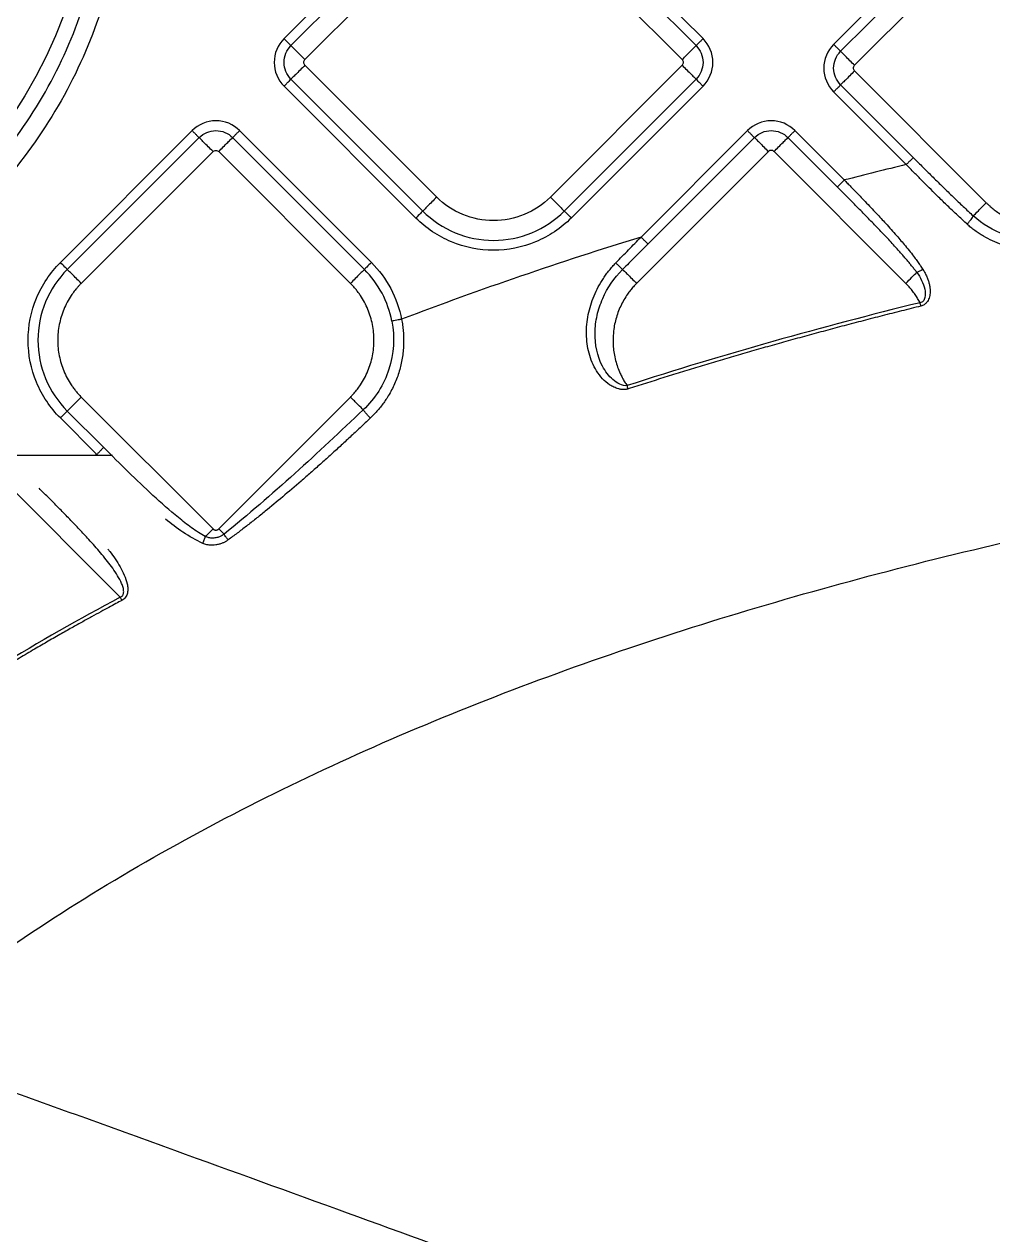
# Model space of a CAD drawing. Extents: x 525 to 613, y 487 to 635.
# Drawn here: x 566.64 to 571.48, y 531.13 to 537.18 of the extents above; entities that cross this region are included whole.
import ezdxf

# ---------------------------------------------------------------- set-up
doc = ezdxf.new("R2010")
doc.units = 0
doc.header["$MEASUREMENT"] = 0
doc.layers.add('1', color=4, linetype='Continuous')
doc.layers.add('STD TEST', color=3, linetype='Continuous')

# ---------------------------------------------------------------- blocks, each defined once
blk = doc.blocks.new('2023 VANGUARD')
at = {"layer": '1', "color": 3, "linetype": 'Continuous', "lineweight": 25}
for p, q in [((-0.3635, -54.9274), (-1.0224, -55.5863)), ((1.0726, -55.5863), (0.4138, -54.9274)), ((-0.3287, -54.9623), (-0.9875, -55.6211)), ((1.0377, -55.6211), (0.3789, -54.9623)), ((2.3844, -54.9559), (1.7256, -55.6148)), ((-0.9178, -55.6909), (-0.259, -55.032)), ((0.3092, -55.032), (0.968, -55.6909)), ((2.4193, -54.9908), (1.7605, -55.6496)), ((1.8302, -55.7194), (2.489, -55.0605)), ((-0.259, -56.378), (-0.9178, -55.7191)), ((0.968, -55.7191), (0.3092, -56.378)), ((1.8302, -55.7476), (2.489, -56.4065)), ((-1.0224, -55.8237), (-0.3635, -56.4826)), ((-0.9875, -55.7889), (-0.3287, -56.4477)), ((0.3789, -56.4477), (1.0377, -55.7889)), ((0.4138, -56.4826), (1.0726, -55.8237)), ((1.7605, -55.8174), (2.1237, -56.1807)), ((1.7256, -55.8522), (2.0889, -56.2155)), ((-1.4819, -56.0458), (-2.1407, -56.7046)), ((-0.5856, -56.7046), (-1.2444, -56.0458)), ((1.2946, -56.0458), (0.7625, -56.5779)), ((1.7789, -56.2926), (1.5321, -56.0458)), ((-1.447, -56.0806), (-2.1059, -56.7395)), ((-0.6205, -56.7395), (-1.2793, -56.0806)), ((1.3295, -56.0806), (0.7974, -56.6127)), ((1.744, -56.3274), (1.4972, -56.0806)), ((-2.0361, -56.8092), (-1.3773, -56.1504)), ((-1.349, -56.1504), (-0.6902, -56.8092)), ((1.3992, -56.1503), (0.7404, -56.8092)), ((2.0863, -56.8092), (1.4275, -56.1503)), ((-2.0361, -57.3773), (-1.3773, -58.0362)), ((-1.349, -58.0362), (-0.6902, -57.3773)), ((-2.1059, -57.4471), (-1.9237, -57.6292)), ((-2.1407, -57.4819), (-1.9586, -57.664)), ((-1.8806, -57.6698), (-2.5622, -57.6698)), ((-1.9586, -57.664), (-1.9696, -57.6698)), ((-1.9528, -57.6698), (-1.9586, -57.664)), ((-1.8412, -58.3777), (-2.4388, -57.78))]:
    blk.add_line(p, q, dxfattribs=at)
for radius in [2.3173, 2.0907]:
    blk.add_circle((-4.3, -54.6708), radius, dxfattribs=at)
for points, knots in [([(-6.7862, -54.6708), (-6.7862, -54.8335), (-6.7702, -54.9962), (-6.7067, -55.3154), (-6.6593, -55.4719), (-6.5347, -55.7726), (-6.4576, -55.9168), (-6.2768, -56.1874), (-6.1731, -56.3138), (-5.943, -56.5439), (-5.8166, -56.6476), (-5.546, -56.8284), (-5.4018, -56.9055), (-5.1011, -57.0301), (-4.9446, -57.0775), (-4.6254, -57.141), (-4.4627, -57.157), (-4.1373, -57.157), (-3.9746, -57.141), (-3.6554, -57.0775), (-3.4989, -57.0301), (-3.1982, -56.9055), (-3.054, -56.8284), (-2.7834, -56.6476), (-2.657, -56.5439), (-2.4269, -56.3138), (-2.3232, -56.1874), (-2.1424, -55.9168), (-2.0653, -55.7726), (-1.9407, -55.4719), (-1.8933, -55.3154), (-1.8298, -54.9962), (-1.8138, -54.8335), (-1.8138, -54.5081), (-1.8298, -54.3454), (-1.8933, -54.0262), (-1.9407, -53.8697), (-2.0653, -53.569), (-2.1424, -53.4248), (-2.3232, -53.1542), (-2.4269, -53.0278), (-2.657, -52.7977), (-2.7834, -52.694), (-3.054, -52.5132), (-3.1982, -52.4361), (-3.4989, -52.3115), (-3.6554, -52.2641), (-3.9746, -52.2006), (-4.1373, -52.1846), (-4.4627, -52.1846), (-4.6254, -52.2006), (-4.9446, -52.2641), (-5.1011, -52.3115), (-5.4018, -52.4361), (-5.546, -52.5132), (-5.8166, -52.694), (-5.943, -52.7977), (-6.1731, -53.0278), (-6.2768, -53.1542), (-6.4576, -53.4248), (-6.5347, -53.569), (-6.6593, -53.8697), (-6.7067, -54.0262), (-6.7702, -54.3454), (-6.7862, -54.5081), (-6.7862, -54.6708)], [0, 0, 0, 0, 0.03125, 0.03125, 0.0625, 0.0625, 0.09375, 0.09375, 0.125, 0.125, 0.15625, 0.15625, 0.1875, 0.1875, 0.21875, 0.21875, 0.25, 0.25, 0.28125, 0.28125, 0.3125, 0.3125, 0.34375, 0.34375, 0.375, 0.375, 0.40625, 0.40625, 0.4375, 0.4375, 0.46875, 0.46875, 0.5, 0.5, 0.53125, 0.53125, 0.5625, 0.5625, 0.59375, 0.59375, 0.625, 0.625, 0.65625, 0.65625, 0.6875, 0.6875, 0.71875, 0.71875, 0.75, 0.75, 0.78125, 0.78125, 0.8125, 0.8125, 0.84375, 0.84375, 0.875, 0.875, 0.90625, 0.90625, 0.9375, 0.9375, 0.96875, 0.96875, 1, 1, 1, 1]), ([(-1.9044, -54.6708), (-1.9044, -54.8276), (-1.9198, -54.9844), (-1.981, -55.2919), (-2.0267, -55.4427), (-2.1467, -55.7324), (-2.221, -55.8714), (-2.3952, -56.1321), (-2.4952, -56.2539), (-2.7169, -56.4756), (-2.8387, -56.5756), (-3.0994, -56.7498), (-3.2384, -56.8241), (-3.5281, -56.9441), (-3.6789, -56.9898), (-3.9864, -57.051), (-4.1432, -57.0664), (-4.4568, -57.0664), (-4.6136, -57.051), (-4.9211, -56.9898), (-5.0719, -56.9441), (-5.3616, -56.8241), (-5.5006, -56.7498), (-5.7613, -56.5756), (-5.8831, -56.4756), (-6.1048, -56.2539), (-6.2048, -56.1321), (-6.379, -55.8714), (-6.4533, -55.7324), (-6.5733, -55.4427), (-6.619, -55.2919), (-6.6802, -54.9844), (-6.6956, -54.8276), (-6.6956, -54.514), (-6.6802, -54.3572), (-6.619, -54.0497), (-6.5733, -53.8989), (-6.4533, -53.6092), (-6.379, -53.4702), (-6.2048, -53.2095), (-6.1048, -53.0877), (-5.8831, -52.866), (-5.7613, -52.766), (-5.5006, -52.5918), (-5.3616, -52.5175), (-5.0719, -52.3975), (-4.9211, -52.3518), (-4.6136, -52.2906), (-4.4568, -52.2752), (-4.1432, -52.2752), (-3.9864, -52.2906), (-3.6789, -52.3518), (-3.5281, -52.3975), (-3.2384, -52.5175), (-3.0994, -52.5918), (-2.8387, -52.766), (-2.7169, -52.866), (-2.4952, -53.0877), (-2.3952, -53.2095), (-2.221, -53.4702), (-2.1467, -53.6092), (-2.0267, -53.8989), (-1.981, -54.0497), (-1.9198, -54.3572), (-1.9044, -54.514), (-1.9044, -54.6708)], [0, 0, 0, 0, 0.03125, 0.03125, 0.0625, 0.0625, 0.09375, 0.09375, 0.125, 0.125, 0.15625, 0.15625, 0.1875, 0.1875, 0.21875, 0.21875, 0.25, 0.25, 0.28125, 0.28125, 0.3125, 0.3125, 0.34375, 0.34375, 0.375, 0.375, 0.40625, 0.40625, 0.4375, 0.4375, 0.46875, 0.46875, 0.5, 0.5, 0.53125, 0.53125, 0.5625, 0.5625, 0.59375, 0.59375, 0.625, 0.625, 0.65625, 0.65625, 0.6875, 0.6875, 0.71875, 0.71875, 0.75, 0.75, 0.78125, 0.78125, 0.8125, 0.8125, 0.84375, 0.84375, 0.875, 0.875, 0.90625, 0.90625, 0.9375, 0.9375, 0.96875, 0.96875, 1, 1, 1, 1]), ([(-1.0224, -55.5863), (-1.0537, -55.6176), (-1.0715, -55.6606), (-1.0716, -55.7493), (-1.0535, -55.7926), (-1.0224, -55.8237)], [0, 0, 0, 0, 0.5, 0.5, 1, 1, 1, 1]), ([(-0.9875, -55.6211), (-0.9881, -55.6205), (-0.9894, -55.6192), (-0.9935, -55.6152), (-0.9963, -55.6124), (-1.0028, -55.6058), (-1.0067, -55.602), (-1.0145, -55.5941), (-1.0186, -55.5901), (-1.0224, -55.5863)], [0, 0, 0, 0, 0.25, 0.25, 0.5, 0.5, 0.75, 0.75, 1, 1, 1, 1]), ([(1.0726, -55.5863), (1.0688, -55.5901), (1.0647, -55.5941), (1.0569, -55.602), (1.0531, -55.6058), (1.0465, -55.6124), (1.0437, -55.6152), (1.0397, -55.6192), (1.0384, -55.6205), (1.0377, -55.6211)], [0, 0, 0, 0, 0.25, 0.25, 0.5, 0.5, 0.75, 0.75, 1, 1, 1, 1]), ([(1.0726, -55.8237), (1.104, -55.7924), (1.1218, -55.7494), (1.1218, -55.6607), (1.1037, -55.6174), (1.0726, -55.5863)], [0, 0, 0, 0, 0.5, 0.5, 1, 1, 1, 1]), ([(-0.9875, -55.7889), (-1.0095, -55.7669), (-1.0223, -55.7363), (-1.0222, -55.6736), (-1.0097, -55.6433), (-0.9875, -55.6211)], [0, 0, 0, 0, 0.5, 0.5, 1, 1, 1, 1]), ([(-0.9178, -55.6909), (-0.9252, -55.6835), (-0.9331, -55.6755), (-0.9486, -55.66), (-0.9562, -55.6524), (-0.9695, -55.6391), (-0.9752, -55.6335), (-0.9835, -55.6251), (-0.9862, -55.6224), (-0.9875, -55.6211)], [0, 0, 0, 0, 0.25, 0.25, 0.5, 0.5, 0.75, 0.75, 1, 1, 1, 1]), ([(0.968, -55.6909), (0.9763, -55.6826), (0.9845, -55.6743), (1.0001, -55.6588), (1.0073, -55.6515), (1.02, -55.6389), (1.0253, -55.6335), (1.0335, -55.6253), (1.0364, -55.6225), (1.0377, -55.6211)], [0, 0, 0, 0, 0.25, 0.25, 0.5, 0.5, 0.75, 0.75, 1, 1, 1, 1]), ([(1.0377, -55.6211), (1.0597, -55.6431), (1.0725, -55.6737), (1.0725, -55.7364), (1.0599, -55.7667), (1.0377, -55.7889)], [0, 0, 0, 0, 0.5, 0.5, 1, 1, 1, 1]), ([(1.7256, -55.6148), (1.6942, -55.6461), (1.6764, -55.6891), (1.6764, -55.7778), (1.6945, -55.8211), (1.7256, -55.8522)], [0, 0, 0, 0, 0.5, 0.5, 1, 1, 1, 1]), ([(1.7605, -55.6496), (1.7598, -55.649), (1.7585, -55.6477), (1.7545, -55.6437), (1.7517, -55.6409), (1.7451, -55.6343), (1.7413, -55.6305), (1.7334, -55.6226), (1.7294, -55.6186), (1.7256, -55.6148)], [0, 0, 0, 0, 0.25, 0.25, 0.5, 0.5, 0.75, 0.75, 1, 1, 1, 1]), ([(1.7605, -55.8174), (1.7385, -55.7954), (1.7257, -55.7648), (1.7257, -55.7021), (1.7383, -55.6718), (1.7605, -55.6496)], [0, 0, 0, 0, 0.5, 0.5, 1, 1, 1, 1]), ([(1.8302, -55.7194), (1.8228, -55.712), (1.8149, -55.7041), (1.7993, -55.6885), (1.7917, -55.6809), (1.7784, -55.6676), (1.7728, -55.662), (1.7645, -55.6536), (1.7618, -55.6509), (1.7605, -55.6496)], [0, 0, 0, 0, 0.25, 0.25, 0.5, 0.5, 0.75, 0.75, 1, 1, 1, 1]), ([(-0.9178, -55.7191), (-0.9215, -55.7154), (-0.9237, -55.7102), (-0.9237, -55.6998), (-0.9215, -55.6946), (-0.9178, -55.6909)], [0, 0, 0, 0, 0.5, 0.5, 1, 1, 1, 1]), ([(0.968, -55.6909), (0.9717, -55.6946), (0.9739, -55.6998), (0.9739, -55.7102), (0.9717, -55.7154), (0.968, -55.7191)], [0, 0, 0, 0, 0.5, 0.5, 1, 1, 1, 1]), ([(-0.9178, -55.7191), (-0.9261, -55.7274), (-0.9343, -55.7357), (-0.9499, -55.7512), (-0.9571, -55.7585), (-0.9698, -55.7711), (-0.9751, -55.7765), (-0.9833, -55.7847), (-0.9861, -55.7875), (-0.9875, -55.7889)], [0, 0, 0, 0, 0.25, 0.25, 0.5, 0.5, 0.75, 0.75, 1, 1, 1, 1]), ([(0.968, -55.7191), (0.9754, -55.7265), (0.9833, -55.7344), (0.9989, -55.75), (1.0065, -55.7576), (1.0198, -55.7709), (1.0254, -55.7765), (1.0337, -55.7849), (1.0364, -55.7876), (1.0377, -55.7889)], [0, 0, 0, 0, 0.25, 0.25, 0.5, 0.5, 0.75, 0.75, 1, 1, 1, 1]), ([(1.8302, -55.7476), (1.8219, -55.7559), (1.8136, -55.7642), (1.7981, -55.7797), (1.7908, -55.787), (1.7782, -55.7996), (1.7728, -55.805), (1.7647, -55.8132), (1.7618, -55.816), (1.7605, -55.8174)], [0, 0, 0, 0, 0.25, 0.25, 0.5, 0.5, 0.75, 0.75, 1, 1, 1, 1]), ([(1.8302, -55.7476), (1.8265, -55.7439), (1.8243, -55.7387), (1.8243, -55.7283), (1.8265, -55.7231), (1.8302, -55.7194)], [0, 0, 0, 0, 0.5, 0.5, 1, 1, 1, 1]), ([(-1.0224, -55.8237), (-1.0186, -55.8199), (-1.0145, -55.8159), (-1.0067, -55.808), (-1.0028, -55.8042), (-0.9963, -55.7976), (-0.9935, -55.7948), (-0.9894, -55.7908), (-0.9881, -55.7895), (-0.9875, -55.7889)], [0, 0, 0, 0, 0.25, 0.25, 0.5, 0.5, 0.75, 0.75, 1, 1, 1, 1]), ([(1.0377, -55.7889), (1.0384, -55.7895), (1.0397, -55.7908), (1.0437, -55.7948), (1.0465, -55.7976), (1.0531, -55.8042), (1.0569, -55.808), (1.0647, -55.8159), (1.0688, -55.8199), (1.0726, -55.8237)], [0, 0, 0, 0, 0.25, 0.25, 0.5, 0.5, 0.75, 0.75, 1, 1, 1, 1]), ([(1.7256, -55.8522), (1.7294, -55.8484), (1.7334, -55.8444), (1.7413, -55.8365), (1.7451, -55.8327), (1.7517, -55.8261), (1.7545, -55.8234), (1.7585, -55.8193), (1.7598, -55.818), (1.7605, -55.8174)], [0, 0, 0, 0, 0.25, 0.25, 0.5, 0.5, 0.75, 0.75, 1, 1, 1, 1]), ([(-1.2444, -56.0458), (-1.2758, -56.0144), (-1.3188, -55.9966), (-1.4074, -55.9966), (-1.4508, -56.0147), (-1.4819, -56.0458)], [0, 0, 0, 0, 0.5, 0.5, 1, 1, 1, 1]), ([(1.5321, -56.0458), (1.5007, -56.0144), (1.4577, -55.9966), (1.3691, -55.9966), (1.3257, -56.0146), (1.2946, -56.0458)], [0, 0, 0, 0, 0.5, 0.5, 1, 1, 1, 1]), ([(-1.4819, -56.0458), (-1.4781, -56.0496), (-1.474, -56.0536), (-1.4662, -56.0615), (-1.4624, -56.0653), (-1.4558, -56.0719), (-1.453, -56.0747), (-1.449, -56.0787), (-1.4477, -56.08), (-1.447, -56.0806)], [0, 0, 0, 0, 0.25, 0.25, 0.5, 0.5, 0.75, 0.75, 1, 1, 1, 1]), ([(-1.447, -56.0806), (-1.4251, -56.0587), (-1.3944, -56.0459), (-1.3318, -56.0459), (-1.3015, -56.0585), (-1.2793, -56.0806)], [0, 0, 0, 0, 0.5, 0.5, 1, 1, 1, 1]), ([(-1.2793, -56.0806), (-1.2787, -56.08), (-1.2774, -56.0787), (-1.2733, -56.0747), (-1.2706, -56.0719), (-1.264, -56.0653), (-1.2602, -56.0615), (-1.2523, -56.0536), (-1.2482, -56.0496), (-1.2444, -56.0458)], [0, 0, 0, 0, 0.25, 0.25, 0.5, 0.5, 0.75, 0.75, 1, 1, 1, 1]), ([(1.2946, -56.0458), (1.2984, -56.0496), (1.3025, -56.0536), (1.3103, -56.0615), (1.3142, -56.0653), (1.3207, -56.0719), (1.3235, -56.0746), (1.3276, -56.0787), (1.3289, -56.08), (1.3295, -56.0806)], [0, 0, 0, 0, 0.25, 0.25, 0.5, 0.5, 0.75, 0.75, 1, 1, 1, 1]), ([(1.3295, -56.0806), (1.3515, -56.0586), (1.3821, -56.0459), (1.4447, -56.0459), (1.4751, -56.0585), (1.4972, -56.0806)], [0, 0, 0, 0, 0.5, 0.5, 1, 1, 1, 1]), ([(1.4972, -56.0806), (1.4978, -56.08), (1.4991, -56.0787), (1.5032, -56.0746), (1.506, -56.0719), (1.5125, -56.0653), (1.5164, -56.0615), (1.5242, -56.0536), (1.5283, -56.0496), (1.5321, -56.0458)], [0, 0, 0, 0, 0.25, 0.25, 0.5, 0.5, 0.75, 0.75, 1, 1, 1, 1]), ([(-1.3773, -56.1504), (-1.3856, -56.1421), (-1.3938, -56.1338), (-1.4094, -56.1183), (-1.4166, -56.111), (-1.4293, -56.0984), (-1.4346, -56.093), (-1.4428, -56.0848), (-1.4456, -56.082), (-1.447, -56.0806)], [0, 0, 0, 0, 0.25, 0.25, 0.5, 0.5, 0.75, 0.75, 1, 1, 1, 1]), ([(-1.349, -56.1504), (-1.3416, -56.143), (-1.3337, -56.1351), (-1.3182, -56.1195), (-1.3106, -56.1119), (-1.2973, -56.0986), (-1.2916, -56.093), (-1.2833, -56.0846), (-1.2806, -56.0819), (-1.2793, -56.0806)], [0, 0, 0, 0, 0.25, 0.25, 0.5, 0.5, 0.75, 0.75, 1, 1, 1, 1]), ([(1.3295, -56.0806), (1.3308, -56.0819), (1.3335, -56.0846), (1.3418, -56.0929), (1.3475, -56.0986), (1.3608, -56.1119), (1.3684, -56.1195), (1.3839, -56.135), (1.3918, -56.1429), (1.3992, -56.1503)], [0, 0, 0, 0, 0.25, 0.25, 0.5, 0.5, 0.75, 0.75, 1, 1, 1, 1]), ([(1.4275, -56.1503), (1.4349, -56.1429), (1.4428, -56.135), (1.4583, -56.1195), (1.4659, -56.1119), (1.4792, -56.0986), (1.4849, -56.0929), (1.4932, -56.0846), (1.4959, -56.0819), (1.4972, -56.0806)], [0, 0, 0, 0, 0.25, 0.25, 0.5, 0.5, 0.75, 0.75, 1, 1, 1, 1]), ([(-1.3773, -56.1504), (-1.3736, -56.1467), (-1.3684, -56.1445), (-1.3579, -56.1445), (-1.3527, -56.1467), (-1.349, -56.1504)], [0, 0, 0, 0, 0.5, 0.5, 1, 1, 1, 1]), ([(1.4275, -56.1503), (1.4268, -56.1497), (1.4256, -56.1486), (1.4234, -56.1471), (1.4206, -56.1458), (1.4173, -56.1447), (1.4134, -56.1444), (1.4094, -56.1447), (1.4057, -56.1459), (1.4021, -56.1477), (1.4002, -56.1495), (1.3992, -56.1503)], [0, 0, 0, 0, 0.083478, 0.166388, 0.250171, 0.374789, 0.500105, 0.62472, 0.750039, 0.874841, 1, 1, 1, 1]), ([(2.1237, -56.1807), (2.1231, -56.1813), (2.1218, -56.1826), (2.1178, -56.1866), (2.115, -56.1894), (2.1084, -56.196), (2.1046, -56.1998), (2.0967, -56.2077), (2.0927, -56.2117), (2.0889, -56.2155)], [0, 0, 0, 0, 0.25, 0.25, 0.5, 0.5, 0.75, 0.75, 1, 1, 1, 1]), ([(2.1237, -56.1807), (2.132, -56.1889), (2.1484, -56.2053), (2.1731, -56.2299), (2.1979, -56.2545), (2.2227, -56.279), (2.2476, -56.3035), (2.2809, -56.3362), (2.3227, -56.3768), (2.373, -56.4249), (2.4068, -56.4563), (2.4236, -56.4719)], [0, 0, 0, 0, 0.083318, 0.166634, 0.249955, 0.333286, 0.416634, 0.500005, 0.668169, 0.834816, 1, 1, 1, 1]), ([(2.3929, -56.5134), (2.3858, -56.507), (2.3715, -56.494), (2.3501, -56.474), (2.3283, -56.4536), (2.3064, -56.4327), (2.2842, -56.4113), (2.2617, -56.3894), (2.2348, -56.363), (2.2032, -56.3315), (2.1664, -56.2945), (2.1281, -56.2556), (2.1021, -56.2291), (2.0889, -56.2155)], [0, 0, 0, 0, 0.067949, 0.137078, 0.207376, 0.278831, 0.35143, 0.425158, 0.500001, 0.616797, 0.73914, 0.866917, 1, 1, 1, 1]), ([(1.7789, -56.2926), (1.7751, -56.2964), (1.771, -56.3004), (1.7632, -56.3083), (1.7594, -56.3121), (1.7528, -56.3187), (1.75, -56.3215), (1.746, -56.3255), (1.7447, -56.3268), (1.744, -56.3274)], [0, 0, 0, 0, 0.25, 0.25, 0.5, 0.5, 0.75, 0.75, 1, 1, 1, 1]), ([(1.7789, -56.2926), (1.7841, -56.2979), (1.7951, -56.3092), (1.8126, -56.3271), (1.8337, -56.3488), (1.8576, -56.3735), (1.8936, -56.411), (1.9367, -56.4564), (1.989, -56.5129), (2.0376, -56.5669), (2.0784, -56.6144), (2.108, -56.651), (2.1284, -56.6771), (2.145, -56.6998), (2.159, -56.7198), (2.1677, -56.7331), (2.1719, -56.7396)], [0, 0, 0, 0, 0.037055, 0.078743, 0.1251, 0.187467, 0.250087, 0.384808, 0.500155, 0.636016, 0.750017, 0.816362, 0.874773, 0.918426, 0.960163, 1, 1, 1, 1]), ([(-0.259, -56.378), (-0.2672, -56.3862), (-0.2755, -56.3945), (-0.291, -56.41), (-0.2983, -56.4173), (-0.3109, -56.4299), (-0.3163, -56.4353), (-0.3245, -56.4435), (-0.3273, -56.4463), (-0.3287, -56.4477)], [0, 0, 0, 0, 0.25, 0.25, 0.5, 0.5, 0.75, 0.75, 1, 1, 1, 1]), ([(0.3092, -56.378), (0.272, -56.4152), (0.2274, -56.4449), (0.1303, -56.4852), (0.0777, -56.4956), (-0.0275, -56.4956), (-0.08, -56.4852), (-0.1772, -56.4449), (-0.2218, -56.4152), (-0.259, -56.378)], [0, 0, 0, 0, 0.25, 0.25, 0.5, 0.5, 0.75, 0.75, 1, 1, 1, 1]), ([(0.3092, -56.378), (0.3174, -56.3862), (0.3257, -56.3945), (0.3412, -56.41), (0.3485, -56.4173), (0.3611, -56.4299), (0.3665, -56.4353), (0.3747, -56.4435), (0.3775, -56.4463), (0.3789, -56.4477)], [0, 0, 0, 0, 0.25, 0.25, 0.5, 0.5, 0.75, 0.75, 1, 1, 1, 1]), ([(2.1413, -56.7542), (2.1376, -56.7494), (2.1301, -56.7395), (2.1183, -56.7246), (2.1058, -56.7092), (2.0925, -56.6933), (2.0785, -56.677), (2.0638, -56.6601), (2.038, -56.6311), (2, -56.5896), (1.9502, -56.537), (1.8993, -56.4844), (1.8484, -56.4325), (1.7966, -56.3801), (1.7616, -56.3451), (1.744, -56.3274)], [0, 0, 0, 0, 0.031454, 0.064317, 0.098595, 0.134297, 0.171427, 0.209991, 0.249994, 0.37137, 0.499933, 0.62249, 0.746654, 0.872475, 1, 1, 1, 1]), ([(2.4236, -56.4719), (2.4289, -56.4666), (2.438, -56.4575), (2.4612, -56.4343), (2.4751, -56.4204), (2.489, -56.4065)], [0, 0, 0, 0, 0.5, 0.5, 1, 1, 1, 1]), ([(2.489, -56.4065), (2.4921, -56.4096), (2.4984, -56.4157), (2.5082, -56.4245), (2.5182, -56.433), (2.5285, -56.4412), (2.539, -56.449), (2.557, -56.4615), (2.5834, -56.4773), (2.6191, -56.4942), (2.6563, -56.5075), (2.7073, -56.5202), (2.7731, -56.5267), (2.8388, -56.5202), (2.8899, -56.5075), (2.9271, -56.4942), (2.9628, -56.4773), (2.991, -56.4604), (3.0125, -56.4452), (3.028, -56.4331), (3.043, -56.4202), (3.0524, -56.4111), (3.0571, -56.4065)], [0, 0, 0, 0, 0.020878, 0.041713, 0.062527, 0.083344, 0.104185, 0.125072, 0.187569, 0.2501, 0.312596, 0.375127, 0.500003, 0.62488, 0.687376, 0.749907, 0.812404, 0.874935, 0.906232, 0.937459, 0.968689, 1, 1, 1, 1]), ([(-0.3287, -56.4477), (-0.3301, -56.4491), (-0.3344, -56.4534), (-0.347, -56.466), (-0.3553, -56.4743), (-0.3635, -56.4826)], [0, 0, 0, 0, 0.5, 0.5, 1, 1, 1, 1]), ([(0.4138, -56.4826), (0.3629, -56.5334), (0.3019, -56.5742), (0.169, -56.6292), (0.0971, -56.6435), (-0.0468, -56.6435), (-0.1188, -56.6292), (-0.2517, -56.5742), (-0.3127, -56.5334), (-0.3635, -56.4826)], [0, 0, 0, 0, 0.25, 0.25, 0.5, 0.5, 0.75, 0.75, 1, 1, 1, 1]), ([(-0.3287, -56.4477), (-0.2824, -56.494), (-0.2269, -56.5311), (-0.1059, -56.5812), (-0.0404, -56.5942), (0.0906, -56.5942), (0.1561, -56.5812), (0.2771, -56.5311), (0.3326, -56.494), (0.3789, -56.4477)], [0, 0, 0, 0, 0.25, 0.25, 0.5, 0.5, 0.75, 0.75, 1, 1, 1, 1]), ([(0.3789, -56.4477), (0.3803, -56.4491), (0.3846, -56.4534), (0.3973, -56.466), (0.4055, -56.4743), (0.4138, -56.4826)], [0, 0, 0, 0, 0.5, 0.5, 1, 1, 1, 1]), ([(2.3929, -56.5134), (2.3962, -56.5097), (2.3997, -56.5058), (2.4065, -56.4976), (2.4097, -56.4935), (2.4154, -56.4859), (2.4178, -56.4823), (2.4215, -56.4763), (2.4228, -56.4738), (2.4236, -56.4719)], [0, 0, 0, 0, 0.25, 0.25, 0.5, 0.5, 0.75, 0.75, 1, 1, 1, 1]), ([(3.1139, -56.4632), (3.0668, -56.5044), (3.0121, -56.5364), (2.9227, -56.57), (2.8922, -56.5786), (2.8301, -56.5907), (2.7982, -56.5942), (2.7349, -56.5957), (2.7036, -56.5937), (2.6421, -56.5843), (2.6116, -56.5768), (2.5231, -56.5456), (2.4699, -56.5143), (2.4236, -56.4719)], [0, 0, 0, 0, 0.25, 0.25, 0.375, 0.375, 0.5, 0.5, 0.625, 0.625, 0.75, 0.75, 1, 1, 1, 1]), ([(3.1448, -56.5041), (3.1411, -56.5072), (3.1337, -56.5134), (3.1222, -56.5223), (3.1105, -56.5309), (3.0986, -56.5393), (3.0864, -56.5473), (3.0739, -56.5551), (3.0509, -56.5686), (3.0162, -56.5865), (2.9688, -56.606), (2.9197, -56.6218), (2.8531, -56.6374), (2.768, -56.6471), (2.6825, -56.6428), (2.6158, -56.6303), (2.5668, -56.6163), (2.5196, -56.5976), (2.4819, -56.5781), (2.4531, -56.5603), (2.4322, -56.5457), (2.412, -56.5302), (2.3993, -56.519), (2.3929, -56.5134)], [0, 0, 0, 0, 0.0177951, 0.0355969, 0.0534184, 0.0712728, 0.0891729, 0.107132, 0.1251629, 0.1870885, 0.2500792, 0.3127345, 0.3752713, 0.500113, 0.6245497, 0.68721, 0.749297, 0.8120927, 0.8744907, 0.9059512, 0.9373054, 0.9686297, 1, 1, 1, 1]), ([(0.7625, -56.5779), (0.5608, -56.6398), (0.3599, -56.705), (-0.0398, -56.842), (-0.2381, -56.9137), (-0.4346, -56.9888)], [0, 0, 0, 0, 0.5, 0.5, 1, 1, 1, 1]), ([(0.6367, -56.7069), (0.6474, -56.6958), (0.6686, -56.674), (0.7003, -56.6415), (0.7316, -56.6095), (0.7522, -56.5884), (0.7625, -56.5779)], [0, 0, 0, 0, 0.2556592, 0.5075523, 0.7556691, 1, 1, 1, 1]), ([(0.7974, -56.6127), (0.7763, -56.6338), (0.734, -56.6761), (0.6919, -56.7184), (0.6708, -56.7396)], [0, 0, 0, 0, 0.499398, 1, 1, 1, 1]), ([(0.7974, -56.6127), (0.7967, -56.6121), (0.7954, -56.6108), (0.7914, -56.6067), (0.7886, -56.604), (0.782, -56.5974), (0.7782, -56.5936), (0.7704, -56.5857), (0.7663, -56.5817), (0.7625, -56.5779)], [0, 0, 0, 0, 0.25, 0.25, 0.5, 0.5, 0.75, 0.75, 1, 1, 1, 1]), ([(-2.1407, -57.4819), (-2.1916, -57.431), (-2.2323, -57.3701), (-2.2874, -57.2371), (-2.3017, -57.1652), (-2.3017, -57.0213), (-2.2874, -56.9494), (-2.2323, -56.8165), (-2.1916, -56.7555), (-2.1407, -56.7046)], [0, 0, 0, 0, 0.25, 0.25, 0.5, 0.5, 0.75, 0.75, 1, 1, 1, 1]), ([(-2.1059, -56.7395), (-2.1522, -56.7858), (-2.1893, -56.8413), (-2.2394, -56.9623), (-2.2524, -57.0278), (-2.2524, -57.1588), (-2.2394, -57.2242), (-2.1893, -57.3452), (-2.1522, -57.4007), (-2.1059, -57.4471)], [0, 0, 0, 0, 0.25, 0.25, 0.5, 0.5, 0.75, 0.75, 1, 1, 1, 1]), ([(-2.1059, -56.7395), (-2.1072, -56.7381), (-2.1116, -56.7338), (-2.1242, -56.7211), (-2.1325, -56.7129), (-2.1407, -56.7046)], [0, 0, 0, 0, 0.5, 0.5, 1, 1, 1, 1]), ([(-2.0361, -56.8092), (-2.0444, -56.8009), (-2.0527, -56.7927), (-2.0682, -56.7771), (-2.0755, -56.7699), (-2.0881, -56.7572), (-2.0935, -56.7519), (-2.1017, -56.7437), (-2.1045, -56.7409), (-2.1059, -56.7395)], [0, 0, 0, 0, 0.25, 0.25, 0.5, 0.5, 0.75, 0.75, 1, 1, 1, 1]), ([(-0.6205, -56.7395), (-0.6218, -56.7409), (-0.6247, -56.7437), (-0.6329, -56.7519), (-0.6382, -56.7572), (-0.6509, -56.7699), (-0.6581, -56.7771), (-0.6737, -56.7927), (-0.6819, -56.8009), (-0.6902, -56.8092)], [0, 0, 0, 0, 0.25, 0.25, 0.5, 0.5, 0.75, 0.75, 1, 1, 1, 1]), ([(-0.5856, -56.7046), (-0.5939, -56.7129), (-0.6021, -56.7211), (-0.6147, -56.7338), (-0.6191, -56.7381), (-0.6205, -56.7395)], [0, 0, 0, 0, 0.5, 0.5, 1, 1, 1, 1]), ([(-0.483, -56.9982), (-0.4924, -56.9496), (-0.5091, -56.9023), (-0.5556, -56.8148), (-0.5854, -56.7745), (-0.6205, -56.7395)], [0, 0, 0, 0, 0.5, 0.5, 1, 1, 1, 1]), ([(-0.5856, -56.7046), (-0.5471, -56.7431), (-0.5144, -56.7874), (-0.4633, -56.8835), (-0.445, -56.9354), (-0.4346, -56.9889)], [0, 0, 0, 0, 0.5, 0.5, 1, 1, 1, 1]), ([(0.6983, -57.3368), (0.6967, -57.3373), (0.6934, -57.3382), (0.6884, -57.3392), (0.6833, -57.3399), (0.6779, -57.3401), (0.6725, -57.3401), (0.6669, -57.3396), (0.6611, -57.3388), (0.6552, -57.3376), (0.6436, -57.3347), (0.6265, -57.3282), (0.5991, -57.3123), (0.5684, -57.2859), (0.5397, -57.2478), (0.5172, -57.2047), (0.4965, -57.144), (0.4883, -57.0792), (0.4909, -57.0141), (0.4981, -56.9655), (0.5103, -56.9175), (0.5272, -56.8709), (0.5484, -56.8261), (0.5696, -56.7907), (0.5885, -56.7636), (0.6036, -56.7439), (0.6196, -56.7249), (0.631, -56.7129), (0.6367, -56.7069)], [0, 0, 0, 0, 0.006334, 0.012751, 0.019292, 0.025998, 0.032905, 0.040045, 0.047449, 0.055143, 0.063152, 0.093361, 0.125995, 0.186334, 0.25126, 0.312722, 0.376176, 0.500527, 0.562273, 0.625231, 0.687554, 0.750326, 0.812605, 0.874977, 0.906232, 0.937441, 0.968674, 1, 1, 1, 1]), ([(0.6929, -57.32), (0.6814, -57.3222), (0.6684, -57.3186), (0.644, -57.3073), (0.6325, -57.2993), (0.6115, -57.281), (0.6018, -57.2705), (0.5846, -57.2481), (0.5769, -57.2361), (0.5431, -57.1727), (0.5316, -57.1145), (0.533, -57.0271), (0.5367, -56.9976), (0.5497, -56.9404), (0.5591, -56.9122), (0.5949, -56.8311), (0.6286, -56.7821), (0.6708, -56.7396)], [0, 0, 0, 0, 0.0625, 0.0625, 0.125, 0.125, 0.1875, 0.1875, 0.25, 0.25, 0.5, 0.5, 0.625, 0.625, 0.75, 0.75, 1, 1, 1, 1]), ([(0.6367, -56.7069), (0.6404, -56.7105), (0.6443, -56.7144), (0.6519, -56.7218), (0.6555, -56.7254), (0.6619, -56.7315), (0.6646, -56.7341), (0.6687, -56.7378), (0.6701, -56.739), (0.6708, -56.7396)], [0, 0, 0, 0, 0.25, 0.25, 0.5, 0.5, 0.75, 0.75, 1, 1, 1, 1]), ([(0.6708, -56.7396), (0.6723, -56.7411), (0.6751, -56.7439), (0.6834, -56.7522), (0.6888, -56.7576), (0.7014, -56.7701), (0.7086, -56.7774), (0.724, -56.7928), (0.7322, -56.801), (0.7404, -56.8092)], [0, 0, 0, 0, 0.25, 0.25, 0.5, 0.5, 0.75, 0.75, 1, 1, 1, 1]), ([(2.1719, -56.7396), (2.1665, -56.7429), (2.1609, -56.746), (2.1503, -56.7511), (2.1454, -56.753), (2.1413, -56.7542)], [0, 0, 0, 0, 0.5, 0.5, 1, 1, 1, 1]), ([(2.1719, -56.7396), (2.1737, -56.7426), (2.1775, -56.7486), (2.1825, -56.7576), (2.1872, -56.7666), (2.1914, -56.7756), (2.1951, -56.7845), (2.1983, -56.7934), (2.2011, -56.8022), (2.2034, -56.8109), (2.2053, -56.8196), (2.2067, -56.8283), (2.2083, -56.8432), (2.2082, -56.8636), (2.2028, -56.885), (2.1946, -56.9002), (2.1866, -56.9093), (2.1783, -56.9159), (2.1704, -56.9203), (2.1646, -56.9221), (2.1618, -56.9229)], [0, 0, 0, 0, 0.05036, 0.09952, 0.14754, 0.194484, 0.240421, 0.285425, 0.329574, 0.372952, 0.415645, 0.457747, 0.499352, 0.632075, 0.749688, 0.813235, 0.875243, 0.918194, 0.95933, 1, 1, 1, 1]), ([(2.0863, -56.8092), (2.0968, -56.7987), (2.1073, -56.7882), (2.1262, -56.7693), (2.1347, -56.7608), (2.1413, -56.7542)], [0, 0, 0, 0, 0.5, 0.5, 1, 1, 1, 1]), ([(2.1413, -56.7542), (2.1598, -56.7795), (2.1747, -56.8082), (2.1841, -56.8523), (2.1851, -56.8674), (2.1802, -56.8871), (2.1774, -56.8931), (2.1692, -56.9021), (2.1637, -56.905), (2.1576, -56.9058)], [0, 0, 0, 0, 0.5, 0.5, 0.75, 0.75, 0.875, 0.875, 1, 1, 1, 1]), ([(-2.0361, -56.8092), (-2.0392, -56.8123), (-2.0454, -56.8186), (-2.0542, -56.8283), (-2.0627, -56.8384), (-2.0708, -56.8486), (-2.0787, -56.8592), (-2.0911, -56.8772), (-2.1069, -56.9036), (-2.1238, -56.9393), (-2.1371, -56.9765), (-2.1499, -57.0275), (-2.1564, -57.0933), (-2.1499, -57.159), (-2.1371, -57.2101), (-2.1238, -57.2472), (-2.1069, -57.2829), (-2.09, -57.3112), (-2.0749, -57.3327), (-2.0627, -57.3482), (-2.0499, -57.3632), (-2.0407, -57.3726), (-2.0361, -57.3773)], [0, 0, 0, 0, 0.020878, 0.041713, 0.062527, 0.083344, 0.104185, 0.125072, 0.187569, 0.2501, 0.312596, 0.375127, 0.500003, 0.62488, 0.687376, 0.749907, 0.812404, 0.874935, 0.906232, 0.937459, 0.968689, 1, 1, 1, 1]), ([(-0.6902, -57.3773), (-0.6871, -57.3742), (-0.681, -57.3679), (-0.6722, -57.3582), (-0.6637, -57.3482), (-0.6555, -57.3379), (-0.6477, -57.3273), (-0.6352, -57.3093), (-0.6194, -57.283), (-0.6025, -57.2473), (-0.5892, -57.2101), (-0.5764, -57.159), (-0.5699, -57.0933), (-0.5764, -57.0275), (-0.5892, -56.9765), (-0.6025, -56.9393), (-0.6194, -56.9036), (-0.6363, -56.8754), (-0.6514, -56.8539), (-0.6636, -56.8383), (-0.6764, -56.8233), (-0.6856, -56.8139), (-0.6902, -56.8092)], [0, 0, 0, 0, 0.020878, 0.041713, 0.062527, 0.083344, 0.104185, 0.125072, 0.187569, 0.2501, 0.312596, 0.375127, 0.500003, 0.62488, 0.687376, 0.749907, 0.812404, 0.874935, 0.906232, 0.937459, 0.968689, 1, 1, 1, 1]), ([(0.7404, -56.8092), (0.7377, -56.8119), (0.7322, -56.8174), (0.7244, -56.826), (0.7168, -56.8348), (0.7095, -56.8437), (0.7024, -56.8529), (0.6911, -56.8686), (0.6765, -56.8914), (0.6604, -56.9222), (0.6469, -56.9544), (0.6328, -56.9986), (0.6224, -57.0558), (0.6221, -57.1141), (0.6278, -57.1601), (0.6351, -57.1941), (0.6453, -57.2274), (0.6568, -57.2561), (0.6688, -57.2804), (0.6801, -57.3007), (0.6886, -57.3136), (0.6929, -57.32)], [0, 0, 0, 0, 0.020866, 0.0417, 0.062519, 0.083339, 0.10418, 0.125057, 0.187549, 0.250079, 0.312571, 0.375102, 0.500006, 0.624911, 0.687403, 0.749934, 0.812425, 0.874956, 0.916652, 0.958287, 1, 1, 1, 1]), ([(2.1576, -56.9058), (2.1557, -56.9023), (2.1518, -56.8952), (2.1457, -56.8847), (2.1393, -56.8745), (2.1326, -56.8645), (2.1257, -56.8548), (2.1184, -56.8452), (2.1108, -56.8359), (2.1029, -56.8267), (2.0948, -56.8178), (2.0892, -56.8121), (2.0863, -56.8092)], [0, 0, 0, 0, 0.100543, 0.200725, 0.300635, 0.400363, 0.5, 0.599637, 0.699365, 0.799275, 0.899457, 1, 1, 1, 1]), ([(2.1618, -56.9229), (2.1295, -56.9309), (2.065, -56.9468), (1.9688, -56.9712), (1.8734, -56.9957), (1.7786, -57.0205), (1.6846, -57.0456), (1.5913, -57.0709), (1.4988, -57.0964), (1.407, -57.1222), (1.3159, -57.1482), (1.2255, -57.1744), (1.1359, -57.2009), (1.0469, -57.2276), (0.9587, -57.2545), (0.8712, -57.2817), (0.7845, -57.3091), (0.7269, -57.3276), (0.6983, -57.3368)], [0, 0, 0, 0, 0.065656, 0.130886, 0.195689, 0.260069, 0.324024, 0.387558, 0.45067, 0.513362, 0.575636, 0.637491, 0.698934, 0.75997, 0.820596, 0.880811, 0.940613, 1, 1, 1, 1]), ([(-0.483, -56.9982), (-0.4676, -57.078), (-0.4727, -57.1614), (-0.51, -57.2762), (-0.5275, -57.3134), (-0.5707, -57.3814), (-0.5966, -57.4128), (-0.6264, -57.4411)], [0, 0, 0, 0, 0.5, 0.5, 0.75, 0.75, 1, 1, 1, 1]), ([(-0.4346, -56.9889), (-0.4337, -56.9938), (-0.4318, -57.0037), (-0.4295, -57.0187), (-0.4276, -57.0337), (-0.4261, -57.0487), (-0.425, -57.0637), (-0.4244, -57.0787), (-0.4241, -57.0938), (-0.4243, -57.1089), (-0.4256, -57.1415), (-0.4313, -57.1912), (-0.4447, -57.2457), (-0.4595, -57.2881), (-0.4728, -57.3191), (-0.4879, -57.3493), (-0.5038, -57.3765), (-0.5199, -57.4007), (-0.536, -57.4224), (-0.5531, -57.4432), (-0.5713, -57.4633), (-0.5843, -57.476), (-0.5908, -57.4823)], [0, 0, 0, 0, 0.027978, 0.055883, 0.083733, 0.111546, 0.139341, 0.167135, 0.194948, 0.222797, 0.250702, 0.375551, 0.499732, 0.562042, 0.624786, 0.68744, 0.749782, 0.799701, 0.849554, 0.89947, 0.949575, 1, 1, 1, 1]), ([(-0.4346, -56.9889), (-0.4399, -56.9899), (-0.4455, -56.991), (-0.4564, -56.9931), (-0.4617, -56.9941), (-0.4709, -56.9959), (-0.4747, -56.9966), (-0.4804, -56.9977), (-0.4822, -56.998), (-0.483, -56.9982)], [0, 0, 0, 0, 0.25, 0.25, 0.5, 0.5, 0.75, 0.75, 1, 1, 1, 1]), ([(-2.4687, -60.1793), (-2.0801, -59.9068), (-1.6676, -59.662), (-0.8028, -59.2185), (-0.3503, -59.0199), (0.3546, -58.7514), (0.594, -58.6668), (1.0806, -58.5069), (1.327, -58.4318), (2.0732, -58.2203), (2.5806, -58.0973), (3.6109, -57.8814), (4.1338, -57.7886), (5.1919, -57.6288), (5.7252, -57.5621), (7.3352, -57.3962), (8.4227, -57.3308), (9.5184, -57.299)], [0, 0, 0, 0, 0.125, 0.125, 0.25, 0.25, 0.3125, 0.3125, 0.375, 0.375, 0.5, 0.5, 0.625, 0.625, 0.75, 0.75, 1, 1, 1, 1]), ([(-2.0361, -57.3773), (-2.0444, -57.3856), (-2.0527, -57.3939), (-2.0682, -57.4094), (-2.0755, -57.4167), (-2.0881, -57.4293), (-2.0935, -57.4347), (-2.1017, -57.4429), (-2.1045, -57.4457), (-2.1059, -57.4471)], [0, 0, 0, 0, 0.25, 0.25, 0.5, 0.5, 0.75, 0.75, 1, 1, 1, 1]), ([(-0.6264, -57.4411), (-0.6321, -57.4354), (-0.6413, -57.4262), (-0.6637, -57.4038), (-0.6769, -57.3906), (-0.6902, -57.3773)], [0, 0, 0, 0, 0.5, 0.5, 1, 1, 1, 1]), ([(-2.1059, -57.4471), (-2.1072, -57.4484), (-2.1116, -57.4528), (-2.1242, -57.4654), (-2.1325, -57.4736), (-2.1407, -57.4819)], [0, 0, 0, 0, 0.5, 0.5, 1, 1, 1, 1]), ([(-0.6264, -57.4411), (-0.7393, -57.5488), (-0.8532, -57.6552), (-1.0845, -57.8633), (-1.2016, -57.9654), (-1.3224, -58.0628)], [0, 0, 0, 0, 0.5, 0.5, 1, 1, 1, 1]), ([(-0.5908, -57.4823), (-0.5942, -57.4787), (-0.5979, -57.4748), (-0.6053, -57.4667), (-0.609, -57.4626), (-0.6156, -57.4549), (-0.6185, -57.4514), (-0.6233, -57.4454), (-0.6252, -57.4429), (-0.6264, -57.4411)], [0, 0, 0, 0, 0.25, 0.25, 0.5, 0.5, 0.75, 0.75, 1, 1, 1, 1]), ([(-0.5908, -57.4823), (-0.6077, -57.4984), (-0.6415, -57.5303), (-0.6919, -57.5773), (-0.7419, -57.6234), (-0.7914, -57.6685), (-0.8403, -57.7125), (-0.8888, -57.7555), (-0.9515, -57.8102), (-1.0269, -57.8747), (-1.1026, -57.9373), (-1.1633, -57.9859), (-1.21, -58.0224), (-1.256, -58.0575), (-1.2867, -58.0801), (-1.3019, -58.0913)], [0, 0, 0, 0, 0.07483, 0.148513, 0.22106, 0.29248, 0.362784, 0.431985, 0.500094, 0.629155, 0.749973, 0.814735, 0.877975, 0.939722, 1, 1, 1, 1]), ([(-1.9237, -57.6292), (-1.9244, -57.6298), (-1.9257, -57.6311), (-1.9297, -57.6352), (-1.9325, -57.6379), (-1.9391, -57.6445), (-1.9429, -57.6483), (-1.9508, -57.6562), (-1.9548, -57.6602), (-1.9586, -57.664)], [0, 0, 0, 0, 0.25, 0.25, 0.5, 0.5, 0.75, 0.75, 1, 1, 1, 1]), ([(-1.4159, -58.0748), (-1.4395, -58.0614), (-1.4622, -58.0464), (-1.5068, -58.0144), (-1.5286, -57.9975), (-1.5936, -57.9448), (-1.636, -57.907), (-1.7609, -57.7914), (-1.8421, -57.7108), (-1.9237, -57.6292)], [0, 0, 0, 0, 0.125, 0.125, 0.25, 0.25, 0.5, 0.5, 1, 1, 1, 1]), ([(-1.8412, -58.3777), (-1.8402, -58.3772), (-1.8382, -58.3764), (-1.8354, -58.3747), (-1.8328, -58.3727), (-1.8298, -58.3697), (-1.8268, -58.3651), (-1.8244, -58.3583), (-1.8236, -58.3498), (-1.8248, -58.3362), (-1.8297, -58.3188), (-1.8416, -58.292), (-1.8599, -58.2603), (-1.8849, -58.2245), (-1.9116, -58.1896), (-1.9393, -58.1559), (-1.9686, -58.1221), (-2.0036, -58.0832), (-2.0455, -58.0382), (-2.0938, -57.9876), (-2.1437, -57.9364), (-2.195, -57.8845), (-2.2298, -57.8497), (-2.2473, -57.8321)], [0, 0, 0, 0, 0.004559, 0.00906, 0.013573, 0.018171, 0.02701, 0.036298, 0.048794, 0.063482, 0.09477, 0.126182, 0.188998, 0.251592, 0.31174, 0.376105, 0.436025, 0.500692, 0.596641, 0.694482, 0.794281, 0.896101, 1, 1, 1, 1]), ([(-1.4283, -58.1083), (-1.462, -58.091), (-1.5279, -58.0572), (-1.5865, -58.0106), (-1.6151, -57.9879)], [0, 0, 0, 0, 0.511198, 1, 1, 1, 1]), ([(-1.4283, -58.1083), (-1.4257, -58.103), (-1.4233, -58.0972), (-1.419, -58.0856), (-1.4172, -58.0799), (-1.4159, -58.0748)], [0, 0, 0, 0, 0.5, 0.5, 1, 1, 1, 1]), ([(-1.3773, -58.0362), (-1.3835, -58.0424), (-1.3901, -58.049), (-1.4033, -58.0622), (-1.4099, -58.0687), (-1.4159, -58.0748)], [0, 0, 0, 0, 0.5, 0.5, 1, 1, 1, 1]), ([(-1.3224, -58.0628), (-1.3239, -58.0638), (-1.3281, -58.0669), (-1.3368, -58.072), (-1.3505, -58.0779), (-1.3649, -58.0813), (-1.3779, -58.0823), (-1.3878, -58.0821), (-1.3975, -58.0807), (-1.407, -58.0784), (-1.4129, -58.076), (-1.4159, -58.0748)], [0, 0, 0, 0, 0.054258, 0.156628, 0.305889, 0.500793, 0.601572, 0.701779, 0.801477, 0.900801, 1, 1, 1, 1]), ([(-1.3773, -58.0362), (-1.3767, -58.0368), (-1.3754, -58.0379), (-1.3732, -58.0394), (-1.3705, -58.0407), (-1.3671, -58.0418), (-1.3632, -58.0422), (-1.3592, -58.0418), (-1.3555, -58.0406), (-1.352, -58.0388), (-1.35, -58.037), (-1.349, -58.0362)], [0, 0, 0, 0, 0.0834784, 0.1663875, 0.2501706, 0.374789, 0.5001047, 0.6247202, 0.7500387, 0.8748413, 1, 1, 1, 1]), ([(-1.3019, -58.0913), (-1.3052, -58.0869), (-1.3088, -58.082), (-1.3159, -58.0722), (-1.3194, -58.0673), (-1.3224, -58.0628)], [0, 0, 0, 0, 0.5, 0.5, 1, 1, 1, 1]), ([(-1.3019, -58.0913), (-1.3037, -58.0926), (-1.3074, -58.0952), (-1.3131, -58.0987), (-1.319, -58.102), (-1.3251, -58.105), (-1.3344, -58.109), (-1.3472, -58.1133), (-1.3636, -58.1166), (-1.3802, -58.1179), (-1.3949, -58.1172), (-1.4075, -58.1151), (-1.4182, -58.1123), (-1.4249, -58.1096), (-1.4283, -58.1083)], [0, 0, 0, 0, 0.050203, 0.100309, 0.150463, 0.200807, 0.251483, 0.376394, 0.501007, 0.625965, 0.74962, 0.833777, 0.916981, 1, 1, 1, 1]), ([(-1.9034, -58.1357), (-1.9, -58.1399), (-1.8769, -58.1683), (-1.8404, -58.2247), (-1.8094, -58.2876), (-1.8024, -58.3333), (-1.8038, -58.3528), (-1.8086, -58.3677), (-1.8145, -58.378), (-1.8227, -58.3869), (-1.8295, -58.3911), (-1.8329, -58.3932)], [0, 0, 0, 0, 0.054062, 0.366882, 0.684172, 0.76358, 0.842511, 0.882217, 0.921536, 0.96077, 1, 1, 1, 1]), ([(-1.8329, -58.3932), (-1.8429, -58.3986), (-1.8647, -58.4102), (-1.9, -58.4292), (-1.9404, -58.4511), (-1.986, -58.4761), (-2.0367, -58.5042), (-2.0925, -58.5354), (-2.1533, -58.5699), (-2.219, -58.6078), (-2.2897, -58.649), (-2.3652, -58.6938), (-2.4455, -58.7423), (-2.5304, -58.7945), (-2.6199, -58.8507), (-2.7139, -58.911), (-2.8123, -58.9756), (-2.9151, -59.0445), (-2.9845, -59.0926), (-3.0201, -59.1172)], [0, 0, 0, 0, 0.024483, 0.053265, 0.086341, 0.123711, 0.165373, 0.211323, 0.26156, 0.316084, 0.374892, 0.437986, 0.505367, 0.577037, 0.653002, 0.733269, 0.817848, 0.906753, 1, 1, 1, 1]), ([(2.5214, -62.6302), (2.3895, -62.5819), (2.1242, -62.4849), (1.7245, -62.3389), (1.3207, -62.1916), (0.9129, -62.043), (0.501, -61.8931), (-0.0568, -61.6904), (-0.7652, -61.4333), (-1.6293, -61.1204), (-2.2112, -60.9101), (-2.5054, -60.8038)], [0, 0, 0, 0, 0.078502, 0.157847, 0.238035, 0.319065, 0.400938, 0.483653, 0.651844, 0.82396, 1, 1, 1, 1])]:
    blk.add_open_spline(points, degree=3, knots=knots, dxfattribs=at)
for points in [[(2.0889, -56.2155), (1.9854, -56.2405), (1.8821, -56.2662), (1.7789, -56.2926)], [(2.1576, -56.9058), (1.6646, -57.027), (1.176, -57.1638), (0.6929, -57.32)], [(2.1618, -56.9229), (2.1605, -56.9175), (2.159, -56.9116), (2.1576, -56.9058)], [(0.6983, -57.3368), (0.6966, -57.3315), (0.6947, -57.3257), (0.6929, -57.32)], [(-1.349, -58.0362), (-1.3399, -58.0453), (-1.3308, -58.0543), (-1.3224, -58.0628)], [(-1.8412, -58.3777), (-2.2515, -58.5964), (-2.6488, -58.8366), (-3.0302, -59.1028)], [(-1.8329, -58.3932), (-1.8355, -58.3883), (-1.8384, -58.3829), (-1.8412, -58.3777)]]:
    blk.add_open_spline(points, degree=3, dxfattribs=at)
blk = doc.blocks.new('2026 Vanguard')
at = {"layer": 'STD TEST', "color": 1}
blk.add_blockref('2023 VANGUARD', (44.1613, 88.209), dxfattribs=at)

msp = doc.modelspace()

# ---------------------------------------------------------------- block references
at = {"layer": '1'}
msp.add_blockref('2026 Vanguard', (524.7985, 504.4821), dxfattribs=at)

doc.saveas('drawing.dxf')
